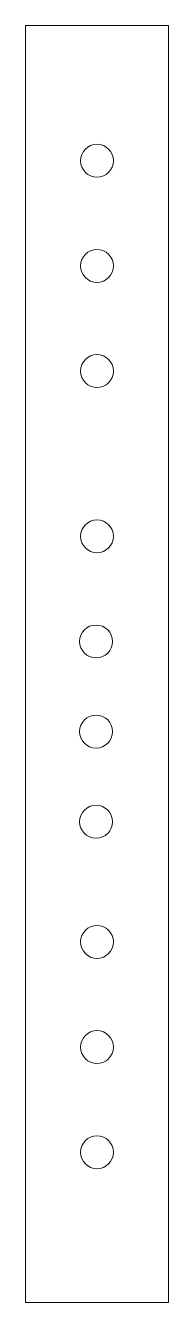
# Model space of a CAD drawing. Header units: inches. Extents: x 1256.4 to 1261.2, y 10571.9 to 10614.4.
import ezdxf

# ---------------------------------------------------------------- set-up
doc = ezdxf.new("R2010")
doc.units = ezdxf.units.IN
doc.header["$MEASUREMENT"] = 0
doc.layers.add('S-FSTN', color=2, linetype='Continuous', lineweight=9)

msp = doc.modelspace()

# ---------------------------------------------------------------- linework, layer by layer
at = {"layer": 'S-FSTN'}
for p, q in [((1256.437, 10614.375), (1256.437, 10599.375)), ((1261.187, 10614.375), (1256.437, 10614.375)), ((1261.187, 10599.375), (1261.187, 10614.375)), ((1256.437, 10599.375), (1256.437, 10595.375)), ((1261.187, 10595.375), (1261.187, 10599.375)), ((1256.437, 10595.375), (1256.437, 10585.875)), ((1261.187, 10585.875), (1261.187, 10595.375)), ((1256.437, 10585.875), (1256.437, 10571.875)), ((1261.187, 10571.875), (1261.187, 10585.875)), ((1256.437, 10571.875), (1261.187, 10571.875))]:
    msp.add_line(p, q, dxfattribs=at)
for centre, start, end in [((1258.812, 10609.875), 0, 180), ((1258.812, 10609.875), 180, 0), ((1258.812, 10606.375), 0, 180), ((1258.812, 10606.375), 180, 0), ((1258.812, 10602.875), 0, 180), ((1258.812, 10602.875), 180, 0), ((1258.812, 10597.375), 0, 180), ((1258.812, 10597.375), 180, 0), ((1258.781, 10593.875), 0, 180), ((1258.781, 10593.875), 180, 0), ((1258.781, 10590.875), 0, 180), ((1258.781, 10590.875), 180, 0), ((1258.781, 10587.875), 0, 180), ((1258.781, 10587.875), 180, 0), ((1258.812, 10583.875), 0, 180), ((1258.812, 10583.875), 180, 0), ((1258.812, 10580.375), 0, 180), ((1258.812, 10580.375), 180, 0), ((1258.812, 10576.875), 0, 180), ((1258.812, 10576.875), 180, 0)]:
    msp.add_arc(centre, 0.547, start, end, dxfattribs=at)

doc.saveas('drawing.dxf')
